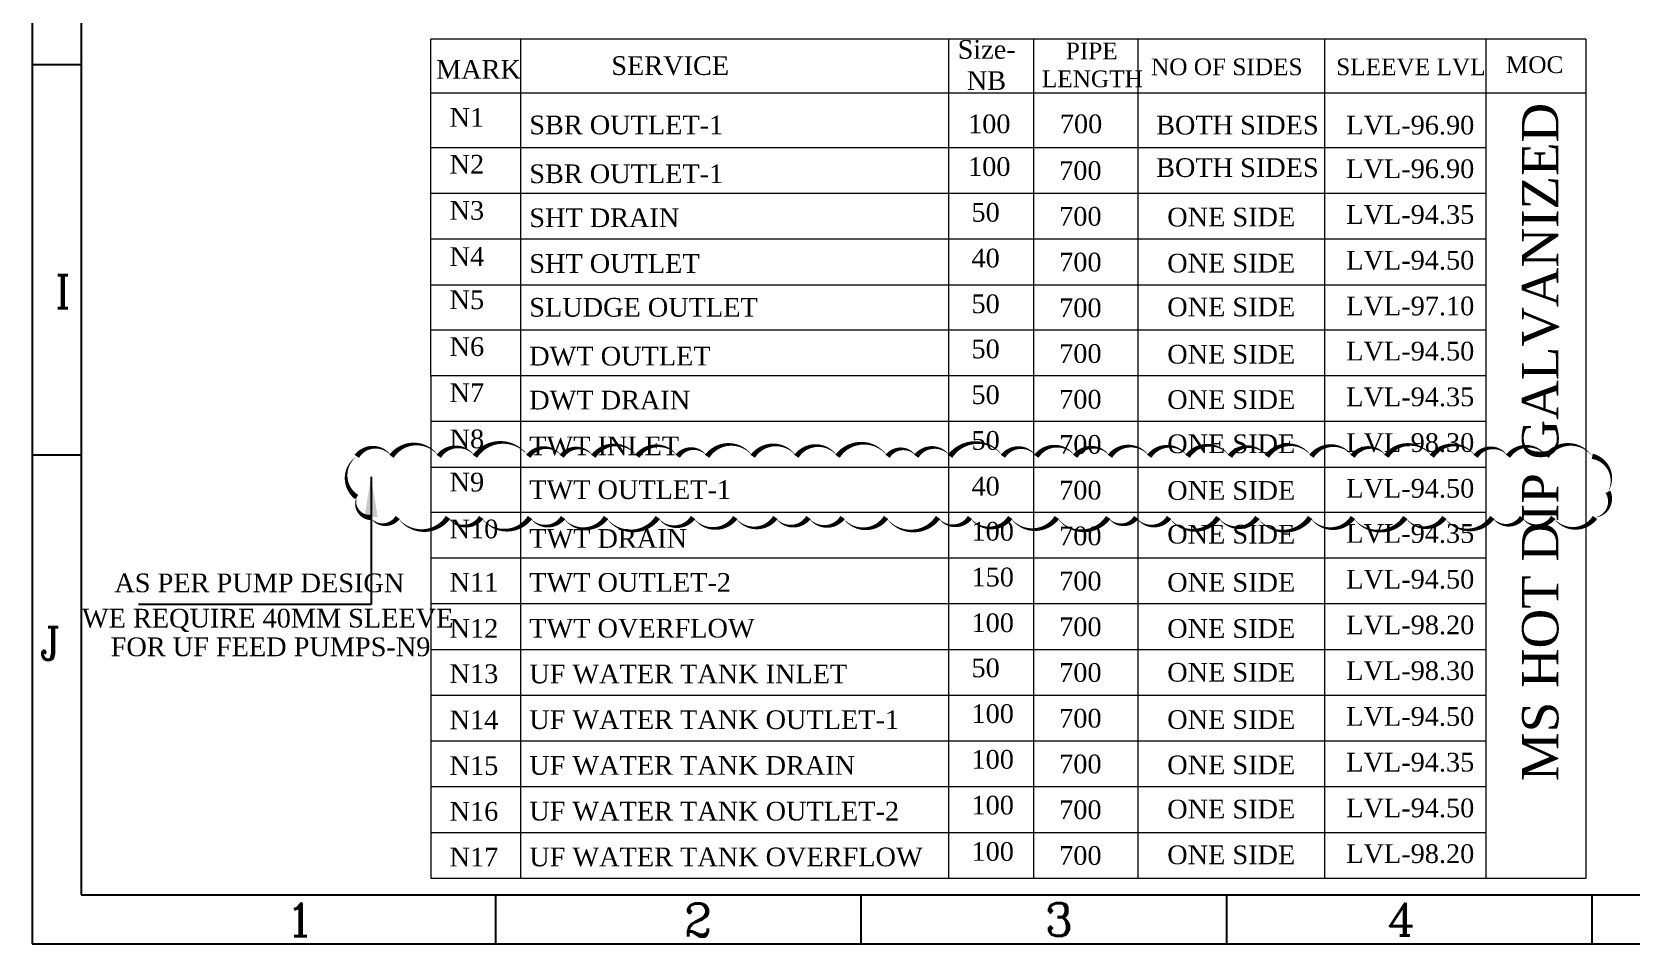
# Model space of a CAD drawing. Header units: millimetres. Extents: x -586673698 to -573385747, y -389867798 to -389752240.
# Drawn here: x -586673698 to -586653800, y -389809116 to -389797772 of the extents above; entities that cross this region are included whole.
import ezdxf

# ---------------------------------------------------------------- set-up
doc = ezdxf.new("R2010")
doc.units = ezdxf.units.MM
doc.header["$LTSCALE"] = 100
for name, color, linetype in [('DT-PL-SHAFT', 230, 'Continuous'), ('LINE', 9, 'Continuous'), ('T', 2, 'Continuous')]:
    doc.layers.add(name, color=color, linetype=linetype)
doc.layers.add('rcc wall', color=11, linetype='Continuous', lineweight=13)
doc.styles.add('Arial', font='arial.ttf')
doc.styles.add('ROMANTIC', font='romantic.ttf')
doc.styles.add('style1', font='romanc.shx')
doc.dimstyles.new('V Mts', dxfattribs={"dimtxt": 150, "dimasz": 75, "dimexe": 0.1, "dimexo": 0, "dimgap": 0.01, "dimtad": 1, "dimdec": 0, "dimzin": 3, "dimdsep": 46, "dimtxsty": 'Arial', "dimsah": 1, "dimcen": 0.09375, "dimdle": 0.01, "dimclrd": 8, "dimclre": 8, "dimclrt": 256, "dimadec": 0, "dimazin": 0, "dimtfac": 0.7, "dimtdec": 3, "dimtofl": 0, "dimtmove": 2, "dimatfit": 3, "dimfxl": 0, "dimfrac": 1, "dimtolj": 1, "dimtzin": 0, "dimarcsym": 0})

# ---------------------------------------------------------------- blocks, each defined once
blk = doc.blocks.new('SHEET')
at = {"color": 7}
for p, q in [((0, 13.35), (0, -988.65)), ((12, 1.35), (12, -976.65)), ((12, -773.85), (0, -773.85)), ((12, -869.21), (0, -869.25)), ((12, -976.65), (1464, -976.65)), ((113.25, -976.65), (113.25, -988.65)), ((202.5, -976.65), (202.5, -988.65)), ((291.75, -976.65), (291.75, -988.65)), ((291.75, -976.65), (291.75, -988.65)), ((381, -976.65), (381, -988.65)), ((0, -988.65), (1476, -988.65))]:
    blk.add_line(p, q, dxfattribs=at)
at = {"layer": 'T', "color": 7, "style": 'style1'}
for s, p in [('I', (5.65, -833.27)), ('J', (1.91, -919.24)), ('1', (62.02, -986.73)), ('2', (159.24, -986.78)), ('3', (247.41, -986.68)), ('4', (331.04, -986.58))]:
    blk.add_text(s, height=8, dxfattribs=at).set_placement(p)

msp = doc.modelspace()

# ---------------------------------------------------------------- linework, layer by layer
at = {"color": 0, "lineweight": 13}
for p, q in [((-586654372.7, -389797861.9, -227.7), (-586668738.4, -389797861.9, -227.7)), ((-586661243.8, -389797861.9, -227.7), (-586661243.8, -389808300.5, -227.7)), ((-586659945.3, -389797861.9, -227.7), (-586659945.3, -389808300.5, -227.7)), ((-586657625.6, -389797861.9, -227.7), (-586657625.6, -389808300.5, -227.7)), ((-586655618.7, -389797861.9, -227.7), (-586655618.7, -389808300.5, -227.7)), ((-586654372.7, -389797861.9, -227.7), (-586654372.7, -389808300.5, -227.7))]:
    msp.add_line(p, q, dxfattribs=at)
at = {"layer": 'DT-PL-SHAFT', "color": 1, "elevation": -306.4}
msp.add_lwpolyline([(-586669659, -389803050, 0, 66.7, 0.5205671), (-586669659, -389803558.3, 0, 66.7, 0.5205671), (-586669491.2, -389803810.9, 0, 66.7, 0.5205671), (-586669150.4, -389803810.9, 0, 66.7, 0.5205671), (-586668524.2, -389803810.9, 0, 66.7, 0.5205671), (-586668111, -389803810.9, 0, 66.7, 0.5205671), (-586667504.6, -389803810.9, 0, 66.7, 0.5205671), (-586667093.3, -389803810.9, 0, 66.7, 0.5205671), (-586666558.6, -389803810.9, 0, 66.7, 0.5205671), (-586665915.8, -389803810.9, 0, 66.7, 0.5205671), (-586665476.8, -389803810.9, 0, 66.7, 0.5205671), (-586664951.5, -389803810.9, 0, 66.7, 0.5205671), (-586664453.3, -389803810.9, 0, 66.7, 0.5205671), (-586664041.6, -389803810.9, 0, 66.7, 0.5205671), (-586663616.3, -389803810.9, 0, 66.7, 0.5205671), (-586663076.8, -389803810.9, 0, 66.7, 0.5205671), (-586662430.2, -389803810.9, 0, 66.7, 0.5205671), (-586662033.1, -389803810.9, 0, 66.7, 0.5205671), (-586661532.3, -389803810.9, 0, 66.7, 0.5205671), (-586660952.6, -389803810.9, 0, 66.7, 0.5205671), (-586660314.1, -389803810.9, 0, 66.7, 0.5205671), (-586659965.7, -389803810.9, 0, 66.7, 0.5205671), (-586659557.4, -389803810.9, 0, 66.7, 0.5205671), (-586658944.5, -389803810.9, 0, 66.7, 0.5205671), (-586658458.7, -389803810.9, 0, 66.7, 0.5205671), (-586657803, -389803810.9, 0, 66.7, 0.5205671), (-586657270.3, -389803810.9, 0, 66.7, 0.5205671), (-586656619, -389803810.9, 0, 66.7, 0.5205671), (-586656133.5, -389803810.9, 0, 66.7, 0.5205671), (-586655536.8, -389803810.9, 0, 66.7, 0.5205671), (-586655167.2, -389803810.9, 0, 66.7, 0.5205671), (-586654779.3, -389803810.9, 0, 66.7, 0.5205671), (-586654260.7, -389803810.9, 0, 66.7, 0.5205671), (-586654099.4, -389803492.2, 0, 66.7, 0.5205671), (-586654294.7, -389803050, 0, 66.7, 0.5205671), (-586654863, -389803050, 0, 66.7, 0.5205671), (-586655341.4, -389803050, 0, 66.7, 0.5205671), (-586655744.5, -389803050, 0, 66.7, 0.5205671), (-586656289.2, -389803050, 0, 66.7, 0.5205671), (-586656854.6, -389803050, 0, 66.7, 0.5205671), (-586657274.8, -389803050, 0, 66.7, 0.5205671), (-586657786.2, -389803050, 0, 66.7, 0.5205671), (-586658340.1, -389803050, 0, 66.7, 0.5205671), (-586658800.4, -389803050, 0, 66.7, 0.5205671), (-586659327.2, -389803050, 0, 66.7, 0.5205671), (-586659804.4, -389803050, 0, 66.7, 0.5205671), (-586660292.6, -389803050, 0, 66.7, 0.5205671), (-586660724.2, -389803050, 0, 66.7, 0.5205671), (-586661207.6, -389803050, 0, 66.7, 0.5205671), (-586661622.9, -389803050, 0, 66.7, 0.5205671), (-586662280, -389803050, 0, 66.7, 0.5205671), (-586662700.8, -389803050, 0, 66.7, 0.5205671), (-586663056.9, -389803050, 0, 66.7, 0.5205671), (-586663680.7, -389803050, 0, 66.7, 0.5205671), (-586664191.9, -389803050, 0, 66.7, 0.5205671), (-586664734.9, -389803050, 0, 66.7, 0.5205671), (-586665301.9, -389803050, 0, 66.7, 0.5205671), (-586665668.1, -389803050, 0, 66.7, 0.5205671), (-586666170.8, -389803050, 0, 66.7, 0.5205671), (-586666716.5, -389803050, 0, 66.7, 0.5205671), (-586667110.3, -389803050, 0, 66.7, 0.5205671), (-586667525.5, -389803050, 0, 66.7, 0.5205671), (-586668189.1, -389803050, 0, 66.7, 0.5205671), (-586668639.4, -389803050, 0, 66.7, 0.5205671), (-586669226.4, -389803050, 0, 66.7, 0.5205671)], format="xyseb", close=True, dxfattribs=at)
at = {"layer": 'rcc wall', "color": 0, "lineweight": 13}
for p, q in [((-586668738.4, -389802057.2, -227.7), (-586668738.4, -389797861.9, -227.7)), ((-586667616.7, -389808300.5, -227.7), (-586667616.7, -389797861.9, -227.7)), ((-586662297.7, -389808300.5, -227.7), (-586662297.7, -389797861.9, -227.7)), ((-586654372.7, -389798533.2, -227.7), (-586668738.4, -389798533.2, -227.7)), ((-586655618.7, -389799212.3, -227.7), (-586668738.4, -389799212.3, -227.7)), ((-586655618.7, -389799781.2, -227.7), (-586668738.4, -389799781.2, -227.7)), ((-586655618.7, -389800350.2, -227.7), (-586668738.4, -389800350.2, -227.7)), ((-586655618.7, -389800919.2, -227.7), (-586668738.4, -389800919.2, -227.7)), ((-586655618.7, -389801480.5, -227.7), (-586668738.4, -389801480.5, -227.7)), ((-586655618.7, -389802049.4, -227.7), (-586668738.4, -389802049.4, -227.7)), ((-586668738.4, -389802057.2, -227.7), (-586668738.4, -389808300.5, -227.7)), ((-586655618.7, -389802618.4, -227.7), (-586668738.4, -389802618.4, -227.7)), ((-586655618.7, -389803187.4, -227.7), (-586668738.4, -389803187.4, -227.7)), ((-586655618.7, -389803748.6, -227.7), (-586668738.4, -389803748.6, -227.7)), ((-586655618.7, -389804317.6, -227.7), (-586668738.4, -389804317.6, -227.7)), ((-586655618.7, -389804886.6, -227.7), (-586668738.4, -389804886.6, -227.7)), ((-586655618.7, -389805455.6, -227.7), (-586668738.4, -389805455.6, -227.7)), ((-586655618.7, -389806024.6, -227.7), (-586668738.4, -389806024.6, -227.7)), ((-586655618.7, -389806593.6, -227.7), (-586668738.4, -389806593.6, -227.7)), ((-586655618.7, -389807162.5, -227.7), (-586668738.4, -389807162.5, -227.7)), ((-586655618.7, -389807731.5, -227.7), (-586668738.4, -389807731.5, -227.7)), ((-586654372.7, -389808300.5, -227.7), (-586668738.4, -389808300.5, -227.7))]:
    msp.add_line(p, q, dxfattribs=at)

# ---------------------------------------------------------------- block references
at = {"layer": 'LINE', "color": 7, "linetype": 'ByBlock', "lineweight": 13, "ltscale": 2, "xscale": 50.91065699553089, "yscale": 50.91065699553089, "zscale": 50.91065699553089}
msp.add_blockref('SHEET', (-586673697.7, -389758783.3, -234.9), dxfattribs=at)

# ---------------------------------------------------------------- texts
at = {"color": 230, "lineweight": 13, "ltscale": 0.1, "style": 'ROMANTIC'}
for s, p in [('N1', (-586668504.2, -389798950.9, -227.7)), ('100', (-586662056.8, -389799031.4, -227.7)), ('700', (-586660915.3, -389799031.4, -227.7)), ('BOTH SIDES', (-586659718.4, -389799046.9, -227.7)), ('LVL-96.90', (-586657353.2, -389799046.9, -227.7)), ('N2', (-586668504.2, -389799533.7, -227.7)), ('100', (-586662056.8, -389799562.5, -227.7)), ('700', (-586660923.9, -389799612.2, -250)), ('BOTH SIDES', (-586659718.4, -389799575.4, -227.7)), ('LVL-96.90', (-586657353.2, -389799589.7, -227.7)), ('N3', (-586668504.2, -389800107.6, -227.7)), ('50', (-586662014.1, -389800131.5, -227.7)), ('700', (-586660923.9, -389800181.2, -250)), ('ONE SIDE', (-586659579.7, -389800190.5, -227.7)), ('LVL-94.35', (-586657353.2, -389800158.7, -227.7)), ('N4', (-586668504.2, -389800681.8, -227.7)), ('40', (-586662014.1, -389800700.4, -227.7)), ('700', (-586660923.9, -389800750.2, -250)), ('ONE SIDE', (-586659579.7, -389800764.2, -227.7)), ('LVL-94.50', (-586657353.2, -389800727.6, -227.7)), ('N5', (-586668504.2, -389801219.1, -227.7)), ('50', (-586662014.1, -389801269.4, -227.7)), ('700', (-586660923.9, -389801319.1, -250)), ('ONE SIDE', (-586659579.7, -389801308.5, -227.7)), ('LVL-97.10', (-586657353.2, -389801296.6, -227.7)), ('N6', (-586668504.2, -389801801.9, -227.7)), ('50', (-586662014.1, -389801830.7, -227.7)), ('700', (-586660923.9, -389801888.1, -250)), ('ONE SIDE', (-586659579.7, -389801896.8, -227.7)), ('LVL-94.50', (-586657353.2, -389801857.9, -227.7)), ('N7', (-586668504.2, -389802375.8, -227.7)), ('50', (-586662014.1, -389802399.7, -227.7)), ('700', (-586660923.9, -389802457.1, -250)), ('ONE SIDE', (-586659579.7, -389802460.7, -227.7)), ('LVL-94.35', (-586657353.2, -389802426.9, -227.7)), ('N8', (-586668504.2, -389802950, -227.7)), ('50', (-586662014.1, -389802968.6, -227.7)), ('700', (-586660923.9, -389803018.4, -250)), ('ONE SIDE', (-586659579.7, -389803010.5, -227.7)), ('LVL-98.30', (-586657353.2, -389802995.8, -227.7)), ('N9', (-586668504.2, -389803487.3, -227.7)), ('40', (-586662014.1, -389803537.6, -227.7)), ('700', (-586660923.9, -389803587.3, -250)), ('ONE SIDE', (-586659579.7, -389803591, -227.7)), ('LVL-94.50', (-586657353.2, -389803564.8, -227.7)), ('N10', (-586668504.2, -389804070.1, -227.7)), ('100', (-586662014.1, -389804098.9, -227.7)), ('700', (-586660923.9, -389804156.3, -250)), ('ONE SIDE', (-586659579.7, -389804135.3, -227.7)), ('LVL-94.35', (-586657353.2, -389804126.1, -227.7)), ('N11', (-586668504.2, -389804732.5, -227.7)), ('150', (-586662014.1, -389804667.9, -227.7)), ('700', (-586660923.9, -389804717.6, -250)), ('ONE SIDE', (-586659579.7, -389804734.6, -227.7)), ('LVL-94.50', (-586657353.2, -389804695.1, -227.7)), ('N12', (-586668504.2, -389805306.7, -227.7)), ('100', (-586662014.1, -389805236.8, -227.7)), ('700', (-586660923.9, -389805286.5, -250)), ('ONE SIDE', (-586659579.7, -389805308.3, -227.7)), ('LVL-98.20', (-586657353.2, -389805264, -227.7)), ('50', (-586662014.1, -389805798.1, -227.7)), ('N13', (-586668504.2, -389805870.5, -227.7)), ('700', (-586660923.9, -389805855.5, -250)), ('ONE SIDE', (-586659579.7, -389805852.7, -227.7)), ('LVL-98.30', (-586657353.2, -389805833, -227.7)), ('100', (-586662014.1, -389806367.1, -227.7)), ('LVL-94.50', (-586657353.2, -389806402, -227.7)), ('N14', (-586668504.2, -389806444.7, -227.7)), ('700', (-586660923.9, -389806424.5, -250)), ('ONE SIDE', (-586659579.7, -389806440.9, -227.7)), ('100', (-586662014.1, -389806936, -227.7)), ('700', (-586660923.9, -389806993.5, -250)), ('LVL-94.35', (-586657353.2, -389806971, -227.7)), ('N15', (-586668504.2, -389807013.7, -227.7)), ('ONE SIDE', (-586659579.7, -389807004.8, -227.7)), ('N16', (-586668504.2, -389807582.6, -227.7)), ('100', (-586662014.1, -389807505, -227.7)), ('700', (-586660923.9, -389807562.5, -250)), ('ONE SIDE', (-586659579.7, -389807554.7, -227.7)), ('LVL-94.50', (-586657353.2, -389807540, -227.7)), ('N17', (-586668504.2, -389808151.6, -227.7)), ('100', (-586662014.1, -389808081.7, -227.7)), ('700', (-586660923.9, -389808131.5, -250)), ('ONE SIDE', (-586659579.7, -389808123.6, -227.7)), ('LVL-98.20', (-586657353.2, -389808108.9, -227.7))]:
    msp.add_text(s, height=232.77, dxfattribs=at).set_placement(p)
msp.add_text('MS HOT DIP GALVANIZED ', height=451.864, rotation=90, dxfattribs=at).set_placement((-586654716.1, -389807089.9, -206.6))
at = {"layer": 'rcc wall', "color": 0, "lineweight": 13, "style": 'ROMANTIC'}
for s, height, p in [('MARK', 232.77, (-586668672.7, -389798353.1, -227.7)), ('SERVICE', 232.77, (-586666493.6, -389798306.4, -227.7)), ('SBR OUTLET-1', 232.771, (-586667513.8, -389799044.8, -227.7)), ('SBR OUTLET-1', 232.771, (-586667513.8, -389799652, -227.7)), ('SHT DRAIN', 232.77, (-586667513.8, -389800199.2, -227.7)), ('SHT OUTLET', 232.77, (-586667513.8, -389800768.2, -227.7)), ('SLUDGE OUTLET', 232.771, (-586667513.8, -389801313, -227.7)), ('DWT OUTLET', 232.77, (-586667513.8, -389801920.2, -227.7)), ('DWT DRAIN', 232.77, (-586667513.8, -389802467.4, -227.7)), ('TWT INLET', 232.77, (-586667513.8, -389803036.4, -227.7)), ('TWT OUTLET-1', 232.771, (-586667513.8, -389803581.2, -227.7)), ('TWT DRAIN', 232.77, (-586667513.8, -389804188.4, -227.7)), ('AS PER PUMP DESIGN ', 232.771, (-586672672.8, -389804740.6, -227.7)), ('TWT OUTLET-2', 232.771, (-586667513.8, -389804735.6, -227.7)), ('WE REQUIRE 40MM SLEEVE', 232.771, (-586673076.1, -389805179.8, -227.7)), ('TWT OVERFLOW', 232.771, (-586667513.8, -389805304.6, -227.7)), ('FOR UF FEED PUMPS-N9', 232.771, (-586672719.4, -389805536, -227.7)), ('UF WATER TANK INLET', 232.771, (-586667513.8, -389805873.6, -227.7)), ('UF WATER TANK OUTLET-1', 232.771, (-586667513.8, -389806442.6, -227.7)), ('UF WATER TANK DRAIN', 232.771, (-586667513.8, -389807011.5, -227.7)), ('UF WATER TANK OUTLET-2', 232.771, (-586667513.8, -389807580.5, -227.7)), ('UF WATER TANK OVERFLOW', 232.771, (-586667513.8, -389808149.5, -227.7))]:
    msp.add_text(s, height=height, dxfattribs=at).set_placement(p)
at = {"layer": 'rcc wall', "color": 0, "lineweight": 13, "width": 3690.164, "attachment_point": 1, "style": 'ROMANTIC'}
for s, insert, char_height in [('\\pi1506.25626;Size-\\P\\pi1620.05901;NB', (-586663692.9, -389797872.3, -227.7), 232.771), ('\\pi1532.81153;PIPE \\P\\pi1235.1475;LENGTH', (-586662374, -389797904.3, -227.7), 207.873), ('\\pi934.25468;NO OF SIDES', (-586660715.8, -389798101.8, -227.7), 207.873), ('SLEEVE LVL', (-586657478.8, -389798101.8, -227.7), 207.87), ('\\pi1501.90736;MOC', (-586656870.7, -389798074.5, -227.7), 207.873)]:
    msp.add_mtext(s, dxfattribs=dict(at, insert=insert, char_height=char_height))

# ---------------------------------------------------------------- leaders
at = {"layer": 'DT-PL-SHAFT', "color": 1, "ltscale": 5}
msp.add_leader([(-586669481.1, -389803304.2, -306.4), (-586669481.1, -389804894.5, -306.4), (-586672372.3, -389804894.5, -306.4)], dimstyle='V Mts', override={"dimasz": 500, "dimgap": 0.01, "dimtad": 0}, dxfattribs=at)

doc.saveas('drawing.dxf')
